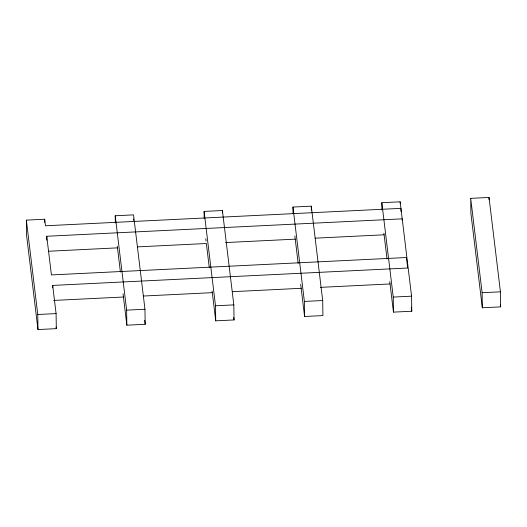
<?xml version="1.0" encoding="UTF-8"?>
<svg xmlns="http://www.w3.org/2000/svg" width="527" height="527" viewBox="0 0 527 527"><rect width="100%" height="100%" fill="white"/><g stroke="black" fill="none" stroke-linecap="round" stroke-linejoin="round"><path stroke-width="0.79" d="M402.233 220.431L402.213 218.843L46.738 236.267L51.415 274.929L406.436 257.532L407.7 268.019L52.68 285.417L56.093 313.598L56.303 328.65L37.977 329.553L26.561 235.18L26.35 220.128L44.676 219.225L45.467 225.78L400.942 208.356L400.988 211.531M115.321 222.901L115.222 215.767L133.542 214.871L144.965 309.244L145.175 324.296L126.849 325.192L123.048 293.789M204.186 218.547L204.087 211.413L222.414 210.517L233.83 304.889L234.041 319.942L215.721 320.838L212.111 291.049M293.045 213.395L292.959 207.058L311.279 206.162L322.702 300.528L322.913 315.587L304.586 316.483L300.686 284.27M381.93 209.832L381.825 202.704L400.151 201.808L411.574 296.174L411.778 311.233L393.458 312.129L389.756 281.53M470.697 198.35L489.023 197.447L500.439 291.82L500.65 306.872L482.324 307.775L470.907 213.402L470.697 198.35L482.119 292.716L482.324 307.775M48.583 251.241L117.488 247.861M137.455 246.886L206.36 243.507L209.285 267.676M225.503 242.572L295.232 239.153M315.192 238.171L384.097 234.798M53.714 300.43L123.437 297.017M143.403 296.036L212.309 292.656M232.275 291.681L301.18 288.302M320.324 287.367L390.046 283.948M26.35 220.128L37.773 314.494L56.093 313.598M115.222 215.767L126.638 310.139L144.965 309.244M204.087 211.413L215.51 305.785L233.83 304.889M292.959 207.058L304.375 301.431L322.702 300.528M381.825 202.704L393.247 297.076L411.574 296.174M482.119 292.716L500.439 291.82M500.354 304.435L500.65 306.872M411.291 307.162L411.778 311.233M383.906 233.184L387.022 258.961M294.837 235.925L298.157 263.316M233.751 317.524L234.041 319.942M205.774 238.672L206.07 241.089M144.688 320.271L145.175 324.296M117.297 246.247L120.413 272.031M56.106 327.043L56.303 328.65M489.023 197.447L489.056 199.825M400.151 201.808L400.171 203.389M393.247 297.076L393.458 312.129M311.279 206.162L311.338 210.121M304.375 301.431L304.586 316.483M222.414 210.517L222.447 212.895M215.51 305.785L215.721 320.838M133.601 218.83L133.621 220.418M126.638 310.139L126.849 325.192M52.68 285.417L52.72 287.795M46.738 236.267L46.791 240.226M44.676 219.225L44.716 222.394M37.773 314.494L37.977 329.553"/></g></svg>
